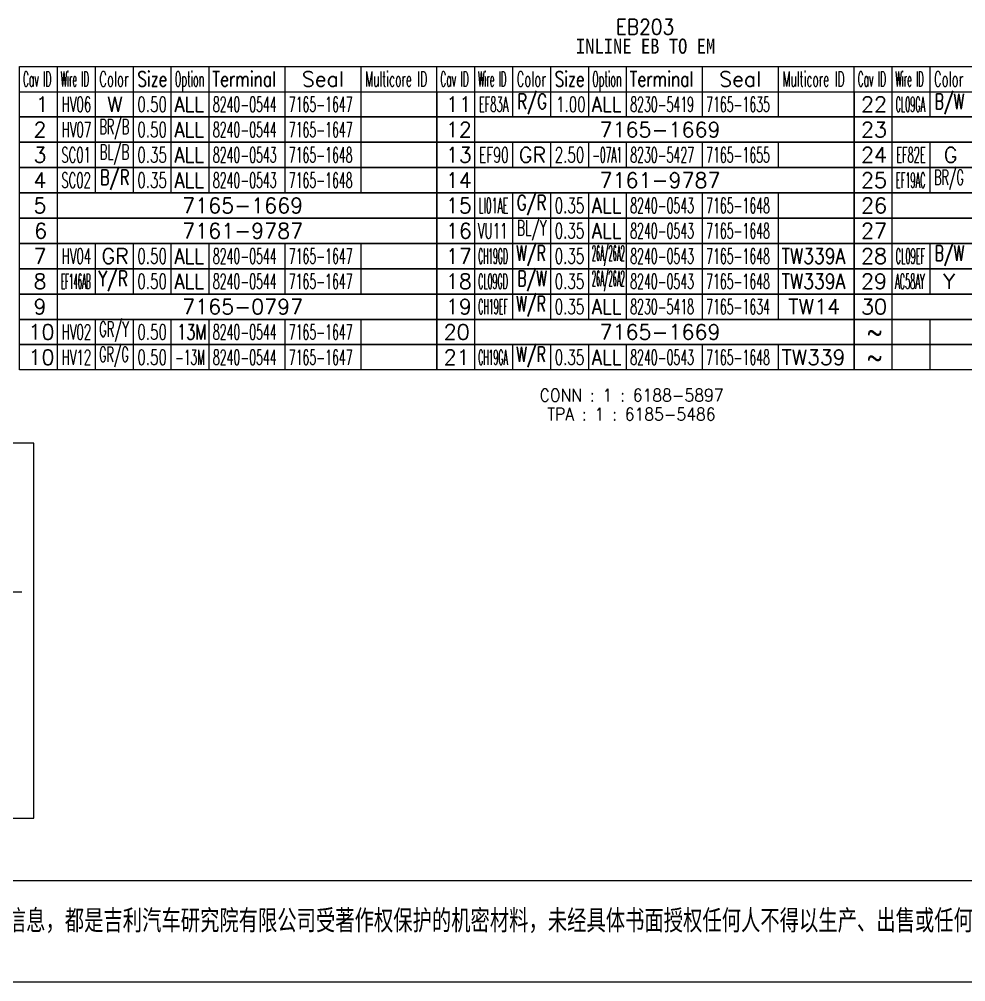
# Model space of a CAD drawing. Header units: inches. Extents: x 47316 to 59086, y 3141 to 11743.
# Drawn here: x 53697 to 53884, y 9458.1 to 9648.3 of the extents above; entities that cross this region are included whole.
import ezdxf

# ---------------------------------------------------------------- set-up
doc = ezdxf.new("R2010")
doc.units = ezdxf.units.IN
doc.header["$MEASUREMENT"] = 0
doc.styles.add('MtX_FangSong_GB2312', font='')
doc.styles.get("Standard").update_dxf_attribs({"font": ''})
doc.styles.get('MtX_FangSong_GB2312').set_extended_font_data('FangSong_GB2312')
doc.styles.get('Standard').set_extended_font_data('SimSun')

msp = doc.modelspace()

# ---------------------------------------------------------------- linework, layer by layer
at = {"color": 0, "linetype": 'Continuous', "lineweight": 15}
for p, q in [((53697.02, 9639.02), (53944.52, 9639.02)), ((53697.02, 9634.02), (53697.02, 9639.02)), ((53697.02, 9634.02), (53944.52, 9634.02))]:
    msp.add_line(p, q, dxfattribs=at)
at = {"color": 7, "linetype": 'Continuous', "lineweight": 15}
for p, q in [((53704.52, 9634.02), (53704.52, 9639.02)), ((53712.02, 9634.02), (53712.02, 9639.02)), ((53719.52, 9634.02), (53719.52, 9639.02)), ((53727.02, 9634.02), (53727.02, 9639.02)), ((53734.52, 9634.02), (53734.52, 9639.02)), ((53749.52, 9634.02), (53749.52, 9639.02)), ((53764.52, 9634.02), (53764.52, 9639.02)), ((53779.52, 9634.02), (53779.52, 9639.02)), ((53787.02, 9634.02), (53787.02, 9639.02)), ((53794.52, 9634.02), (53794.52, 9639.02)), ((53802.02, 9634.02), (53802.02, 9639.02)), ((53809.52, 9634.02), (53809.52, 9639.02)), ((53817.02, 9634.02), (53817.02, 9639.02)), ((53832.02, 9634.02), (53832.02, 9639.02)), ((53847.02, 9634.02), (53847.02, 9639.02)), ((53862.02, 9634.02), (53862.02, 9639.02)), ((53869.52, 9634.02), (53869.52, 9639.02)), ((53877.02, 9634.02), (53877.02, 9639.02))]:
    msp.add_line(p, q, dxfattribs=at)
at = {"color": 102, "linetype": 'Continuous', "lineweight": 15}
for p, q in [((53704.52, 9629.02), (53704.52, 9634.02)), ((53712.02, 9629.02), (53712.02, 9634.02)), ((53719.52, 9629.02), (53719.52, 9634.02)), ((53727.02, 9629.02), (53727.02, 9634.02)), ((53734.52, 9629.02), (53734.52, 9634.02)), ((53749.52, 9629.02), (53749.52, 9634.02)), ((53764.52, 9629.02), (53764.52, 9634.02)), ((53787.02, 9629.02), (53787.02, 9634.02)), ((53794.52, 9629.02), (53794.52, 9634.02)), ((53802.02, 9629.02), (53802.02, 9634.02)), ((53809.52, 9629.02), (53809.52, 9634.02)), ((53817.02, 9629.02), (53817.02, 9634.02)), ((53832.02, 9629.02), (53832.02, 9634.02)), ((53847.02, 9629.02), (53847.02, 9634.02)), ((53869.52, 9629.02), (53869.52, 9634.02)), ((53877.02, 9629.02), (53877.02, 9634.02)), ((53704.52, 9624.02), (53704.52, 9629.02)), ((53712.02, 9624.02), (53712.02, 9629.02)), ((53719.52, 9624.02), (53719.52, 9629.02)), ((53727.02, 9624.02), (53727.02, 9629.02)), ((53734.52, 9624.02), (53734.52, 9629.02)), ((53749.52, 9624.02), (53749.52, 9629.02)), ((53764.52, 9624.02), (53764.52, 9629.02)), ((53787.02, 9624.02), (53787.02, 9629.02)), ((53869.52, 9624.02), (53869.52, 9629.02)), ((53704.52, 9619.02), (53704.52, 9624.02)), ((53712.02, 9619.02), (53712.02, 9624.02)), ((53719.52, 9619.02), (53719.52, 9624.02)), ((53727.02, 9619.02), (53727.02, 9624.02)), ((53734.52, 9619.02), (53734.52, 9624.02)), ((53749.52, 9619.02), (53749.52, 9624.02)), ((53764.52, 9619.02), (53764.52, 9624.02)), ((53787.02, 9619.02), (53787.02, 9624.02)), ((53794.52, 9619.02), (53794.52, 9624.02)), ((53802.02, 9619.02), (53802.02, 9624.02)), ((53809.52, 9619.02), (53809.52, 9624.02)), ((53817.02, 9619.02), (53817.02, 9624.02)), ((53832.02, 9619.02), (53832.02, 9624.02)), ((53847.02, 9619.02), (53847.02, 9624.02)), ((53869.52, 9619.02), (53869.52, 9624.02)), ((53877.02, 9619.02), (53877.02, 9624.02)), ((53704.52, 9614.02), (53704.52, 9619.02)), ((53712.02, 9614.02), (53712.02, 9619.02)), ((53719.52, 9614.02), (53719.52, 9619.02)), ((53727.02, 9614.02), (53727.02, 9619.02)), ((53734.52, 9614.02), (53734.52, 9619.02)), ((53749.52, 9614.02), (53749.52, 9619.02)), ((53764.52, 9614.02), (53764.52, 9619.02)), ((53787.02, 9614.02), (53787.02, 9619.02)), ((53869.52, 9614.02), (53869.52, 9619.02)), ((53877.02, 9614.02), (53877.02, 9619.02)), ((53704.52, 9609.02), (53704.52, 9614.02)), ((53787.02, 9609.02), (53787.02, 9614.02)), ((53794.52, 9609.02), (53794.52, 9614.02)), ((53802.02, 9609.02), (53802.02, 9614.02)), ((53809.52, 9609.02), (53809.52, 9614.02)), ((53817.02, 9609.02), (53817.02, 9614.02)), ((53832.02, 9609.02), (53832.02, 9614.02)), ((53847.02, 9609.02), (53847.02, 9614.02)), ((53869.52, 9609.02), (53869.52, 9614.02)), ((53704.52, 9604.02), (53704.52, 9609.02)), ((53787.02, 9604.02), (53787.02, 9609.02)), ((53794.52, 9604.02), (53794.52, 9609.02)), ((53802.02, 9604.02), (53802.02, 9609.02)), ((53809.52, 9604.02), (53809.52, 9609.02)), ((53817.02, 9604.02), (53817.02, 9609.02)), ((53832.02, 9604.02), (53832.02, 9609.02)), ((53847.02, 9604.02), (53847.02, 9609.02)), ((53869.52, 9604.02), (53869.52, 9609.02)), ((53704.52, 9599.02), (53704.52, 9604.02)), ((53712.02, 9599.02), (53712.02, 9604.02)), ((53719.52, 9599.02), (53719.52, 9604.02)), ((53727.02, 9599.02), (53727.02, 9604.02)), ((53734.52, 9599.02), (53734.52, 9604.02)), ((53749.52, 9599.02), (53749.52, 9604.02)), ((53764.52, 9599.02), (53764.52, 9604.02)), ((53787.02, 9599.02), (53787.02, 9604.02)), ((53794.52, 9599.02), (53794.52, 9604.02)), ((53802.02, 9599.02), (53802.02, 9604.02)), ((53809.52, 9599.02), (53809.52, 9604.02)), ((53817.02, 9599.02), (53817.02, 9604.02)), ((53832.02, 9599.02), (53832.02, 9604.02)), ((53847.02, 9599.02), (53847.02, 9604.02)), ((53869.52, 9599.02), (53869.52, 9604.02)), ((53877.02, 9599.02), (53877.02, 9604.02)), ((53704.52, 9594.02), (53704.52, 9599.02)), ((53712.02, 9594.02), (53712.02, 9599.02)), ((53719.52, 9594.02), (53719.52, 9599.02)), ((53727.02, 9594.02), (53727.02, 9599.02)), ((53734.52, 9594.02), (53734.52, 9599.02)), ((53749.52, 9594.02), (53749.52, 9599.02)), ((53764.52, 9594.02), (53764.52, 9599.02)), ((53787.02, 9594.02), (53787.02, 9599.02)), ((53794.52, 9594.02), (53794.52, 9599.02)), ((53802.02, 9594.02), (53802.02, 9599.02)), ((53809.52, 9594.02), (53809.52, 9599.02)), ((53817.02, 9594.02), (53817.02, 9599.02)), ((53832.02, 9594.02), (53832.02, 9599.02)), ((53847.02, 9594.02), (53847.02, 9599.02)), ((53869.52, 9594.02), (53869.52, 9599.02)), ((53877.02, 9594.02), (53877.02, 9599.02)), ((53704.52, 9589.02), (53704.52, 9594.02)), ((53787.02, 9589.02), (53787.02, 9594.02)), ((53794.52, 9589.02), (53794.52, 9594.02)), ((53802.02, 9589.02), (53802.02, 9594.02)), ((53809.52, 9589.02), (53809.52, 9594.02)), ((53817.02, 9589.02), (53817.02, 9594.02)), ((53832.02, 9589.02), (53832.02, 9594.02)), ((53847.02, 9589.02), (53847.02, 9594.02)), ((53869.52, 9589.02), (53869.52, 9594.02)), ((53704.52, 9584.02), (53704.52, 9589.02)), ((53712.02, 9584.02), (53712.02, 9589.02)), ((53719.52, 9584.02), (53719.52, 9589.02)), ((53727.02, 9584.02), (53727.02, 9589.02)), ((53734.52, 9584.02), (53734.52, 9589.02)), ((53749.52, 9584.02), (53749.52, 9589.02)), ((53764.52, 9584.02), (53764.52, 9589.02)), ((53787.02, 9584.02), (53787.02, 9589.02)), ((53869.52, 9584.02), (53869.52, 9589.02)), ((53877.02, 9584.02), (53877.02, 9589.02)), ((53704.52, 9579.02), (53704.52, 9584.02)), ((53712.02, 9579.02), (53712.02, 9584.02)), ((53719.52, 9579.02), (53719.52, 9584.02)), ((53727.02, 9579.02), (53727.02, 9584.02)), ((53734.52, 9579.02), (53734.52, 9584.02)), ((53749.52, 9579.02), (53749.52, 9584.02)), ((53764.52, 9579.02), (53764.52, 9584.02)), ((53787.02, 9579.02), (53787.02, 9584.02)), ((53794.52, 9579.02), (53794.52, 9584.02)), ((53802.02, 9579.02), (53802.02, 9584.02)), ((53809.52, 9579.02), (53809.52, 9584.02)), ((53817.02, 9579.02), (53817.02, 9584.02)), ((53832.02, 9579.02), (53832.02, 9584.02)), ((53847.02, 9579.02), (53847.02, 9584.02)), ((53869.52, 9579.02), (53869.52, 9584.02)), ((53877.02, 9579.02), (53877.02, 9584.02))]:
    msp.add_line(p, q, dxfattribs=at)
at = {"color": 0, "lineweight": 15}
for p, q in [((53699.81, 9564.56), (53632.11, 9564.56)), ((53699.81, 9490.44), (53699.81, 9564.56)), ((53682.28, 9535.15), (53697.48, 9535.15)), ((53632.11, 9490.44), (53699.81, 9490.44)), ((50267.93, 9478.08), (57367.93, 9478.08)), ((50247.93, 9458.08), (57387.93, 9458.08))]:
    msp.add_line(p, q, dxfattribs=at)
at = {"color": 0, "linetype": 'Continuous', "lineweight": 15}
for points in [[(53697.02, 9629.02), (53697.02, 9634.02), (53779.52, 9634.02), (53779.52, 9629.02)], [(53779.52, 9629.02), (53779.52, 9634.02), (53862.02, 9634.02), (53862.02, 9629.02)], [(53862.02, 9629.02), (53862.02, 9634.02), (53944.52, 9634.02), (53944.52, 9629.02)], [(53697.02, 9624.02), (53697.02, 9629.02), (53779.52, 9629.02), (53779.52, 9624.02)], [(53779.52, 9624.02), (53779.52, 9629.02), (53862.02, 9629.02), (53862.02, 9624.02)], [(53862.02, 9624.02), (53862.02, 9629.02), (53944.52, 9629.02), (53944.52, 9624.02)], [(53697.02, 9619.02), (53697.02, 9624.02), (53779.52, 9624.02), (53779.52, 9619.02)], [(53779.52, 9619.02), (53779.52, 9624.02), (53862.02, 9624.02), (53862.02, 9619.02)], [(53862.02, 9619.02), (53862.02, 9624.02), (53944.52, 9624.02), (53944.52, 9619.02)], [(53697.02, 9614.02), (53697.02, 9619.02), (53779.52, 9619.02), (53779.52, 9614.02)], [(53779.52, 9614.02), (53779.52, 9619.02), (53862.02, 9619.02), (53862.02, 9614.02)], [(53862.02, 9614.02), (53862.02, 9619.02), (53944.52, 9619.02), (53944.52, 9614.02)], [(53697.02, 9609.02), (53697.02, 9614.02), (53779.52, 9614.02), (53779.52, 9609.02)], [(53779.52, 9609.02), (53779.52, 9614.02), (53862.02, 9614.02), (53862.02, 9609.02)], [(53862.02, 9609.02), (53862.02, 9614.02), (53944.52, 9614.02), (53944.52, 9609.02)], [(53697.02, 9604.02), (53697.02, 9609.02), (53779.52, 9609.02), (53779.52, 9604.02)], [(53779.52, 9604.02), (53779.52, 9609.02), (53862.02, 9609.02), (53862.02, 9604.02)], [(53862.02, 9604.02), (53862.02, 9609.02), (53944.52, 9609.02), (53944.52, 9604.02)], [(53697.02, 9599.02), (53697.02, 9604.02), (53779.52, 9604.02), (53779.52, 9599.02)], [(53779.52, 9599.02), (53779.52, 9604.02), (53862.02, 9604.02), (53862.02, 9599.02)], [(53862.02, 9599.02), (53862.02, 9604.02), (53944.52, 9604.02), (53944.52, 9599.02)], [(53697.02, 9594.02), (53697.02, 9599.02), (53779.52, 9599.02), (53779.52, 9594.02)], [(53779.52, 9594.02), (53779.52, 9599.02), (53862.02, 9599.02), (53862.02, 9594.02)], [(53862.02, 9594.02), (53862.02, 9599.02), (53944.52, 9599.02), (53944.52, 9594.02)], [(53697.02, 9589.02), (53697.02, 9594.02), (53779.52, 9594.02), (53779.52, 9589.02)], [(53779.52, 9589.02), (53779.52, 9594.02), (53862.02, 9594.02), (53862.02, 9589.02)], [(53862.02, 9589.02), (53862.02, 9594.02), (53944.52, 9594.02), (53944.52, 9589.02)], [(53697.02, 9584.02), (53697.02, 9589.02), (53779.52, 9589.02), (53779.52, 9584.02)], [(53779.52, 9584.02), (53779.52, 9589.02), (53862.02, 9589.02), (53862.02, 9584.02)], [(53862.02, 9584.02), (53862.02, 9589.02), (53944.52, 9589.02), (53944.52, 9584.02)], [(53697.02, 9579.02), (53697.02, 9584.02), (53779.52, 9584.02), (53779.52, 9579.02)], [(53779.52, 9579.02), (53779.52, 9584.02), (53862.02, 9584.02), (53862.02, 9579.02)], [(53862.02, 9579.02), (53862.02, 9584.02), (53944.52, 9584.02), (53944.52, 9579.02)]]:
    msp.add_lwpolyline(points, close=True, dxfattribs=at)

# ---------------------------------------------------------------- texts
at = {"color": 0, "lineweight": 15, "style": 'MtX_FangSong_GB2312', "width": 0.7}
msp.add_text('此图表和这里任何其他信息，都是吉利汽车研究院有限公司受著作权保护的机密材料，未经具体书面授权任何人不得以生产、出售或任何其他原因为目的，披露、出借、复制或使用这些材料。', height=4, dxfattribs=at).set_placement((53656.31, 9468.26))
at = {"color": 6, "linetype": 'Continuous', "lineweight": 20, "char_height": 3, "attachment_point": 1}
for s, insert, width in [('\\Fromans.shx;\\W0.9000000000;\\T1.0000000000;\\o\\lEB203', (53814.85, 9648.34), 12.8571), ('\\f黑体|b0|i0|c1|p0;\\W0.9000000000;\\T1.0000000000;\\o\\lINLINE EB TO EM', (53806.98, 9644.52), 29.1236)]:
    msp.add_mtext(s, dxfattribs=dict(at, insert=insert, width=width))
at = {"color": 7, "linetype": 'Continuous', "lineweight": 15, "char_height": 3, "attachment_point": 1}
for s, insert, width in [('\\Fromans.shx;\\W0.4292452830;\\T1.0000000000;\\o\\lCav ID', (53697.7, 9638.02), 6.5), ('\\Fromans.shx;\\W0.4026548673;\\T1.0000000000;\\o\\lWire ID', (53705.13, 9638.02), 6.5), ('\\Fromans.shx;\\W0.5687500000;\\T1.0000000000;\\o\\lColor', (53712.76, 9638.02), 6.5), ('\\Fromans.shx;\\W0.7222222222;\\T1.0000000000;\\o\\lSize', (53720.33, 9638.02), 6.5), ('\\Fromans.shx;\\W0.4595959596;\\T1.0000000000;\\o\\lOption', (53727.71, 9638.02), 6.5), ('\\Fromans.shx;\\W0.7480916031;\\T1.0000000000;\\o\\lTerminal', (53735.12, 9638.02), 14), ('\\Fromans.shx;\\W1.0000000000;\\T1.0000000000;\\o\\lSeal', (53752.8, 9638.02), 9.2857), ('\\Fromans.shx;\\W0.5185185185;\\T1.0000000000;\\o\\lMulticore ID', (53765.31, 9638.02), 14), ('\\Fromans.shx;\\W0.4292452830;\\T1.0000000000;\\o\\lCav ID', (53780.2, 9638.02), 6.5), ('\\Fromans.shx;\\W0.4026548673;\\T1.0000000000;\\o\\lWire ID', (53787.63, 9638.02), 6.5), ('\\Fromans.shx;\\W0.5687500000;\\T1.0000000000;\\o\\lColor', (53795.26, 9638.02), 6.5), ('\\Fromans.shx;\\W0.7222222222;\\T1.0000000000;\\o\\lSize', (53802.83, 9638.02), 6.5), ('\\Fromans.shx;\\W0.4595959596;\\T1.0000000000;\\o\\lOption', (53810.21, 9638.02), 6.5), ('\\Fromans.shx;\\W0.7480916031;\\T1.0000000000;\\o\\lTerminal', (53817.62, 9638.02), 14), ('\\Fromans.shx;\\W1.0000000000;\\T1.0000000000;\\o\\lSeal', (53835.3, 9638.02), 9.2857), ('\\Fromans.shx;\\W0.5185185185;\\T1.0000000000;\\o\\lMulticore ID', (53847.81, 9638.02), 14), ('\\Fromans.shx;\\W0.4292452830;\\T1.0000000000;\\o\\lCav ID', (53862.7, 9638.02), 6.5), ('\\Fromans.shx;\\W0.4026548673;\\T1.0000000000;\\o\\lWire ID', (53870.13, 9638.02), 6.5), ('\\Fromans.shx;\\W0.5687500000;\\T1.0000000000;\\o\\lColor', (53877.76, 9638.02), 6.5), ('\\Fromans.shx;\\W1.0000000000;\\T1.0000000000;\\o\\l1', (53700.2, 9633.02), 2.8571), ('\\Fromans.shx;\\W1.0000000000;\\T1.0000000000;\\o\\l11', (53781.27, 9633.02), 5.7143), ('\\Fromans.shx;\\W1.0000000000;\\T1.0000000000;\\o\\l22', (53863.34, 9633.02), 5.7143), ('\\Fromans.shx;\\W1.0000000000;\\T1.0000000000;\\o\\l2', (53699.77, 9628.02), 2.8571), ('\\Fromans.shx;\\W1.0000000000;\\T1.0000000000;\\o\\l12', (53781.27, 9628.02), 5.7143), ('\\Fromans.shx;\\W1.0000000000;\\T1.0000000000;\\o\\l23', (53863.34, 9628.02), 5.7143), ('\\Fromans.shx;\\W1.0000000000;\\T1.0000000000;\\o\\l3', (53699.77, 9623.02), 2.8571), ('\\Fromans.shx;\\W1.0000000000;\\T1.0000000000;\\o\\l13', (53781.27, 9623.02), 5.7143), ('\\Fromans.shx;\\W1.0000000000;\\T1.0000000000;\\o\\l24', (53863.34, 9623.02), 5.7143), ('\\Fromans.shx;\\W1.0000000000;\\T1.0000000000;\\o\\l4', (53699.77, 9618.02), 2.8571), ('\\Fromans.shx;\\W1.0000000000;\\T1.0000000000;\\o\\l14', (53781.27, 9618.02), 5.7143), ('\\Fromans.shx;\\W1.0000000000;\\T1.0000000000;\\o\\l25', (53863.34, 9618.02), 5.7143), ('\\Fromans.shx;\\W1.0000000000;\\T1.0000000000;\\o\\l5', (53699.77, 9613.02), 2.8571), ('\\Fromans.shx;\\W1.0000000000;\\T1.0000000000;\\o\\l15', (53781.27, 9613.02), 5.7143), ('\\Fromans.shx;\\W1.0000000000;\\T1.0000000000;\\o\\l26', (53863.34, 9613.02), 5.7143), ('\\Fromans.shx;\\W1.0000000000;\\T1.0000000000;\\o\\l6', (53699.91, 9608.02), 2.8571), ('\\Fromans.shx;\\W1.0000000000;\\T1.0000000000;\\o\\l16', (53781.27, 9608.02), 5.7143), ('\\Fromans.shx;\\W1.0000000000;\\T1.0000000000;\\o\\l27', (53863.34, 9608.02), 5.7143), ('\\Fromans.shx;\\W1.0000000000;\\T1.0000000000;\\o\\l7', (53699.77, 9603.02), 2.8571), ('\\Fromans.shx;\\W1.0000000000;\\T1.0000000000;\\o\\l17', (53781.27, 9603.02), 5.7143), ('\\Fromans.shx;\\W1.0000000000;\\T1.0000000000;\\o\\l28', (53863.34, 9603.02), 5.7143), ('\\Fromans.shx;\\W1.0000000000;\\T1.0000000000;\\o\\l8', (53699.77, 9598.02), 2.8571), ('\\Fromans.shx;\\W1.0000000000;\\T1.0000000000;\\o\\l18', (53781.27, 9598.02), 5.7143), ('\\Fromans.shx;\\W1.0000000000;\\T1.0000000000;\\o\\l29', (53863.34, 9598.02), 5.7143), ('\\Fromans.shx;\\W1.0000000000;\\T1.0000000000;\\o\\l9', (53699.77, 9593.02), 2.8571), ('\\Fromans.shx;\\W1.0000000000;\\T1.0000000000;\\o\\l19', (53781.27, 9593.02), 5.7143), ('\\Fromans.shx;\\W1.0000000000;\\T1.0000000000;\\o\\l30', (53863.34, 9593.02), 5.7143), ('\\Fromans.shx;\\W1.0000000000;\\T1.0000000000;\\o\\l10', (53698.77, 9588.02), 5.7143), ('\\Fromans.shx;\\W1.0000000000;\\T1.0000000000;\\o\\l20', (53780.84, 9588.02), 5.7143), ('\\Fromans.shx;\\W1.0000000000;\\T1.0000000000;\\o\\l~', (53864.48, 9588.02), 3.7143), ('\\Fromans.shx;\\W1.0000000000;\\T1.0000000000;\\o\\l10', (53698.77, 9583.02), 5.7143), ('\\Fromans.shx;\\W1.0000000000;\\T1.0000000000;\\o\\l21', (53780.84, 9583.02), 5.7143), ('\\Fromans.shx;\\W1.0000000000;\\T1.0000000000;\\o\\l~', (53864.48, 9583.02), 3.7143)]:
    msp.add_mtext(s, dxfattribs=dict(at, insert=insert, width=width))
at = {"color": 21, "linetype": 'Continuous', "lineweight": 15, "char_height": 3, "attachment_point": 1}
for s, insert, width in [('\\Fromans.shx;\\W0.5687500000;\\T1.0000000000;\\o\\lHV06', (53705.34, 9633.02), 6.5), ('\\Fromans.shx;\\W0.6500000000;\\T1.0000000000;\\o\\l0.50', (53720.3, 9633.02), 6.5), ('\\Fromans.shx;\\W0.5268817204;\\T1.0000000000;\\o\\l8240-0544', (53735.24, 9633.02), 14), ('\\Fromans.shx;\\W0.4789473684;\\T1.0000000000;\\o\\lEF83A', (53787.79, 9633.02), 6.5), ('\\Fromans.shx;\\W0.6500000000;\\T1.0000000000;\\o\\l1.00', (53803.07, 9633.02), 6.5), ('\\Fromans.shx;\\W0.5268817204;\\T1.0000000000;\\o\\l8230-5419', (53817.74, 9633.02), 14), ('\\Fromans.shx;\\W0.3888888889;\\T1.0000000000;\\o\\lCL09GA', (53870.18, 9633.02), 6.5), ('\\Fromans.shx;\\W0.5687500000;\\T1.0000000000;\\o\\lHV07', (53705.34, 9628.02), 6.5), ('\\Fromans.shx;\\W0.6500000000;\\T1.0000000000;\\o\\l0.50', (53720.3, 9628.02), 6.5), ('\\Fromans.shx;\\W0.5268817204;\\T1.0000000000;\\o\\l8240-0544', (53735.24, 9628.02), 14), ('\\Fromans.shx;\\W1.0000000000;\\T1.0000000000;\\o\\l7165-1669', (53811.66, 9628.02), 26.5714), ('\\Fromans.shx;\\W0.5617283951;\\T1.0000000000;\\o\\lSC01', (53705.26, 9623.02), 6.5), ('\\Fromans.shx;\\W0.6500000000;\\T1.0000000000;\\o\\l0.35', (53720.3, 9623.02), 6.5), ('\\Fromans.shx;\\W0.5268817204;\\T1.0000000000;\\o\\l8240-0543', (53735.24, 9623.02), 14), ('\\Fromans.shx;\\W0.5909090909;\\T1.0000000000;\\o\\lEF90', (53787.86, 9623.02), 6.5), ('\\Fromans.shx;\\W0.6500000000;\\T1.0000000000;\\o\\l2.50', (53802.8, 9623.02), 6.5), ('\\Fromans.shx;\\W0.5268817204;\\T1.0000000000;\\o\\l8230-5427', (53817.74, 9623.02), 14), ('\\Fromans.shx;\\W0.4739583333;\\T1.0000000000;\\o\\lEF82E', (53870.29, 9623.02), 6.5), ('\\Fromans.shx;\\W0.5617283951;\\T1.0000000000;\\o\\lSC02', (53705.26, 9618.02), 6.5), ('\\Fromans.shx;\\W0.6500000000;\\T1.0000000000;\\o\\l0.35', (53720.3, 9618.02), 6.5), ('\\Fromans.shx;\\W0.5268817204;\\T1.0000000000;\\o\\l8240-0543', (53735.24, 9618.02), 14), ('\\Fromans.shx;\\W1.0000000000;\\T1.0000000000;\\o\\l7161-9787', (53811.66, 9618.02), 26.5714), ('\\Fromans.shx;\\W0.3922413793;\\T1.0000000000;\\o\\lEF19AC', (53870.24, 9618.02), 6.5), ('\\Fromans.shx;\\W1.0000000000;\\T1.0000000000;\\o\\l7165-1669', (53729.16, 9613.02), 26.5714), ('\\Fromans.shx;\\W0.4460784314;\\T1.0000000000;\\o\\lLI01AE', (53787.77, 9613.02), 6.5), ('\\Fromans.shx;\\W0.6500000000;\\T1.0000000000;\\o\\l0.35', (53802.8, 9613.02), 6.5), ('\\Fromans.shx;\\W0.5268817204;\\T1.0000000000;\\o\\l8240-0543', (53817.74, 9613.02), 14), ('\\Fromans.shx;\\W1.0000000000;\\T1.0000000000;\\o\\l7161-9787', (53729.16, 9608.02), 26.5714), ('\\Fromans.shx;\\W0.5687500000;\\T1.0000000000;\\o\\lVU11', (53787.6, 9608.02), 6.5), ('\\Fromans.shx;\\W0.6500000000;\\T1.0000000000;\\o\\l0.35', (53802.8, 9608.02), 6.5), ('\\Fromans.shx;\\W0.5268817204;\\T1.0000000000;\\o\\l8240-0543', (53817.74, 9608.02), 14), ('\\Fromans.shx;\\W0.5687500000;\\T1.0000000000;\\o\\lHV04', (53705.34, 9603.02), 6.5), ('\\Fromans.shx;\\W0.6500000000;\\T1.0000000000;\\o\\l0.50', (53720.3, 9603.02), 6.5), ('\\Fromans.shx;\\W0.5268817204;\\T1.0000000000;\\o\\l8240-0544', (53735.24, 9603.02), 14), ('\\Fromans.shx;\\W0.3640000000;\\T1.0000000000;\\o\\lCH19GD', (53787.67, 9603.02), 6.5), ('\\Fromans.shx;\\W0.6500000000;\\T1.0000000000;\\o\\l0.35', (53802.8, 9603.02), 6.5), ('\\Fromans.shx;\\W0.5268817204;\\T1.0000000000;\\o\\l8240-0543', (53817.74, 9603.02), 14), ('\\Fromans.shx;\\W0.8305084746;\\T1.0000000000;\\o\\lTW339A', (53847.64, 9603.02), 14), ('\\Fromans.shx;\\W0.3956521739;\\T1.0000000000;\\o\\lCL09EF', (53870.19, 9603.02), 6.5), ('\\Fromans.shx;\\W0.3345588235;\\T1.0000000000;\\o\\lEF146AB', (53705.21, 9598.02), 6.5), ('\\Fromans.shx;\\W0.6500000000;\\T1.0000000000;\\o\\l0.50', (53720.3, 9598.02), 6.5), ('\\Fromans.shx;\\W0.5268817204;\\T1.0000000000;\\o\\l8240-0544', (53735.24, 9598.02), 14), ('\\Fromans.shx;\\W0.3791666667;\\T1.0000000000;\\o\\lCL09GD', (53787.68, 9598.02), 6.5), ('\\Fromans.shx;\\W0.6500000000;\\T1.0000000000;\\o\\l0.35', (53802.8, 9598.02), 6.5), ('\\Fromans.shx;\\W0.5268817204;\\T1.0000000000;\\o\\l8240-0543', (53817.74, 9598.02), 14), ('\\Fromans.shx;\\W0.8305084746;\\T1.0000000000;\\o\\lTW339A', (53847.64, 9598.02), 14), ('\\Fromans.shx;\\W0.3956521739;\\T1.0000000000;\\o\\lAC58AY', (53870.07, 9598.02), 6.5), ('\\Fromans.shx;\\W1.0000000000;\\T1.0000000000;\\o\\l7165-0797', (53729.16, 9593.02), 26.5714), ('\\Fromans.shx;\\W0.3791666667;\\T1.0000000000;\\o\\lCH19EF', (53787.68, 9593.02), 6.5), ('\\Fromans.shx;\\W0.6500000000;\\T1.0000000000;\\o\\l0.35', (53802.8, 9593.02), 6.5), ('\\Fromans.shx;\\W0.5268817204;\\T1.0000000000;\\o\\l8230-5418', (53817.74, 9593.02), 14), ('\\Fromans.shx;\\W1.0000000000;\\T1.0000000000;\\o\\lTW14', (53848.95, 9593.02), 11.4286), ('\\Fromans.shx;\\W0.5687500000;\\T1.0000000000;\\o\\lHV02', (53705.34, 9588.02), 6.5), ('\\Fromans.shx;\\W0.6500000000;\\T1.0000000000;\\o\\l0.50', (53720.3, 9588.02), 6.5), ('\\Fromans.shx;\\W0.5268817204;\\T1.0000000000;\\o\\l8240-0544', (53735.24, 9588.02), 14), ('\\Fromans.shx;\\W1.0000000000;\\T1.0000000000;\\o\\l7165-1669', (53811.66, 9588.02), 26.5714), ('\\Fromans.shx;\\W0.5687500000;\\T1.0000000000;\\o\\lHV12', (53705.34, 9583.02), 6.5), ('\\Fromans.shx;\\W0.6500000000;\\T1.0000000000;\\o\\l0.50', (53720.3, 9583.02), 6.5), ('\\Fromans.shx;\\W0.5268817204;\\T1.0000000000;\\o\\l8240-0544', (53735.24, 9583.02), 14), ('\\Fromans.shx;\\W0.3729508197;\\T1.0000000000;\\o\\lCH19GA', (53787.68, 9583.02), 6.5), ('\\Fromans.shx;\\W0.6500000000;\\T1.0000000000;\\o\\l0.35', (53802.8, 9583.02), 6.5), ('\\Fromans.shx;\\W0.5268817204;\\T1.0000000000;\\o\\l8240-0543', (53817.74, 9583.02), 14), ('\\Fromans.shx;\\W0.9800000000;\\T1.0000000000;\\o\\lTW339', (53847.66, 9583.02), 14)]:
    msp.add_mtext(s, dxfattribs=dict(at, insert=insert, width=width))
at = {"color": 140, "linetype": 'Continuous', "lineweight": 15, "char_height": 3, "attachment_point": 1}
for s, insert, width in [('\\Fromans.shx;\\W1.0000000000;\\T1.0000000000;\\o\\lW', (53714.34, 9633.02), 3.4286), ('\\Fromans.shx;\\W0.8750000000;\\T1.0000000000;\\o\\lALL', (53727.64, 9633.02), 6.5), ('\\Fromans.shx;\\W0.5268817204;\\T1.0000000000;\\o\\l7165-1647', (53750.24, 9633.02), 14), ('\\Fromans.shx;\\W0.7109375000;\\T1.0000000000;\\o\\lR/G', (53795.42, 9633.59), 6.5), ('\\Fromans.shx;\\W0.8750000000;\\T1.0000000000;\\o\\lALL', (53810.14, 9633.02), 6.5), ('\\Fromans.shx;\\W0.5268817204;\\T1.0000000000;\\o\\l7165-1635', (53832.74, 9633.02), 14), ('\\Fromans.shx;\\W0.6791044776;\\T1.0000000000;\\o\\lB/W', (53877.91, 9633.59), 6.5), ('\\Fromans.shx;\\W0.5352941176;\\T1.0000000000;\\o\\lBR/B', (53712.82, 9628.59), 6.5), ('\\Fromans.shx;\\W0.8750000000;\\T1.0000000000;\\o\\lALL', (53727.64, 9628.02), 6.5), ('\\Fromans.shx;\\W0.5268817204;\\T1.0000000000;\\o\\l7165-1647', (53750.24, 9628.02), 14), ('\\Fromans.shx;\\W0.5617283951;\\T1.0000000000;\\o\\lBL/B', (53712.84, 9623.59), 6.5), ('\\Fromans.shx;\\W0.8750000000;\\T1.0000000000;\\o\\lALL', (53727.64, 9623.02), 6.5), ('\\Fromans.shx;\\W0.5268817204;\\T1.0000000000;\\o\\l7165-1648', (53750.24, 9623.02), 14), ('\\Fromans.shx;\\W1.0000000000;\\T1.0000000000;\\o\\lGR', (53795.7, 9623.02), 6), ('\\Fromans.shx;\\W0.4375000000;\\T1.0000000000;\\o\\l-07A1', (53810.27, 9623.02), 6.5), ('\\Fromans.shx;\\W0.5268817204;\\T1.0000000000;\\o\\l7165-1655', (53832.74, 9623.02), 14), ('\\Fromans.shx;\\W1.0000000000;\\T1.0000000000;\\o\\lG', (53879.7, 9623.02), 3), ('\\Fromans.shx;\\W0.7109375000;\\T1.0000000000;\\o\\lB/R', (53712.92, 9618.59), 6.5), ('\\Fromans.shx;\\W0.8750000000;\\T1.0000000000;\\o\\lALL', (53727.64, 9618.02), 6.5), ('\\Fromans.shx;\\W0.5268817204;\\T1.0000000000;\\o\\l7165-1648', (53750.24, 9618.02), 14), ('\\Fromans.shx;\\W0.5352941176;\\T1.0000000000;\\o\\lBR/G', (53877.82, 9618.59), 6.5), ('\\Fromans.shx;\\W0.7109375000;\\T1.0000000000;\\o\\lG/R', (53795.32, 9613.59), 6.5), ('\\Fromans.shx;\\W0.8750000000;\\T1.0000000000;\\o\\lALL', (53810.14, 9613.02), 6.5), ('\\Fromans.shx;\\W0.5268817204;\\T1.0000000000;\\o\\l7165-1648', (53832.74, 9613.02), 14), ('\\Fromans.shx;\\W0.5833333333;\\T1.0000000000;\\o\\lBL/Y', (53795.35, 9608.59), 6.5), ('\\Fromans.shx;\\W0.8750000000;\\T1.0000000000;\\o\\lALL', (53810.14, 9608.02), 6.5), ('\\Fromans.shx;\\W0.5268817204;\\T1.0000000000;\\o\\l7165-1648', (53832.74, 9608.02), 14), ('\\Fromans.shx;\\W0.6791044776;\\T1.0000000000;\\o\\lW/R', (53795.21, 9603.59), 6.5), ('\\Fromans.shx;\\W0.2879746835;\\T1.0000000000;\\o\\l26A/26A2', (53810.14, 9603.59), 6.5), ('\\Fromans.shx;\\W0.6791044776;\\T1.0000000000;\\o\\lB/W', (53877.91, 9603.59), 6.5), ('\\Fromans.shx;\\W1.0000000000;\\T1.0000000000;\\o\\lGR', (53713.2, 9603.02), 6), ('\\Fromans.shx;\\W0.8750000000;\\T1.0000000000;\\o\\lALL', (53727.64, 9603.02), 6.5), ('\\Fromans.shx;\\W0.5268817204;\\T1.0000000000;\\o\\l7165-1647', (53750.24, 9603.02), 14), ('\\Fromans.shx;\\W0.5268817204;\\T1.0000000000;\\o\\l7165-1648', (53832.74, 9603.02), 14), ('\\Fromans.shx;\\W0.7459016393;\\T1.0000000000;\\o\\lY/R', (53712.62, 9598.59), 6.5), ('\\Fromans.shx;\\W0.6791044776;\\T1.0000000000;\\o\\lB/W', (53795.41, 9598.59), 6.5), ('\\Fromans.shx;\\W0.2879746835;\\T1.0000000000;\\o\\l26A/26A2', (53810.14, 9598.59), 6.5), ('\\Fromans.shx;\\W0.8750000000;\\T1.0000000000;\\o\\lALL', (53727.64, 9598.02), 6.5), ('\\Fromans.shx;\\W0.5268817204;\\T1.0000000000;\\o\\l7165-1647', (53750.24, 9598.02), 14), ('\\Fromans.shx;\\W0.5268817204;\\T1.0000000000;\\o\\l7165-1648', (53832.74, 9598.02), 14), ('\\Fromans.shx;\\W1.0000000000;\\T1.0000000000;\\o\\lY', (53879.62, 9598.02), 2.5714), ('\\Fromans.shx;\\W0.6791044776;\\T1.0000000000;\\o\\lW/R', (53795.21, 9593.59), 6.5), ('\\Fromans.shx;\\W0.8750000000;\\T1.0000000000;\\o\\lALL', (53810.14, 9593.02), 6.5), ('\\Fromans.shx;\\W0.5268817204;\\T1.0000000000;\\o\\l7165-1634', (53832.74, 9593.02), 14), ('\\Fromans.shx;\\W0.5548780488;\\T1.0000000000;\\o\\lGR/Y', (53712.76, 9588.59), 6.5), ('\\Fromans.shx;\\W0.7109375000;\\T1.0000000000;\\o\\l13M', (53728.13, 9588.02), 6.5), ('\\Fromans.shx;\\W0.5268817204;\\T1.0000000000;\\o\\l7165-1647', (53750.24, 9588.02), 14), ('\\Fromans.shx;\\W0.5352941176;\\T1.0000000000;\\o\\lGR/G', (53712.75, 9583.59), 6.5), ('\\Fromans.shx;\\W0.6791044776;\\T1.0000000000;\\o\\lW/R', (53795.21, 9583.59), 6.5), ('\\Fromans.shx;\\W0.5055555556;\\T1.0000000000;\\o\\l-13M', (53727.81, 9583.02), 6.5), ('\\Fromans.shx;\\W0.5268817204;\\T1.0000000000;\\o\\l7165-1647', (53750.24, 9583.02), 14), ('\\Fromans.shx;\\W0.8750000000;\\T1.0000000000;\\o\\lALL', (53810.14, 9583.02), 6.5), ('\\Fromans.shx;\\W0.5268817204;\\T1.0000000000;\\o\\l7165-1648', (53832.74, 9583.02), 14)]:
    msp.add_mtext(s, dxfattribs=dict(at, insert=insert, width=width))
at = {"color": 42, "linetype": 'Continuous', "lineweight": 15, "char_height": 2.5, "attachment_point": 1}
for s, insert, width in [('\\Fromans.shx;\\W0.9000000000;\\T1.0000000000;\\o\\lCONN : 1 : 6188-5897', (53799.82, 9575.27), 42.5357), ('\\Fromans.shx;\\W0.9000000000;\\T1.0000000000;\\o\\lTPA : 1 : 6185-5486', (53801.32, 9571.52), 39.1071)]:
    msp.add_mtext(s, dxfattribs=dict(at, insert=insert, width=width))

doc.saveas('drawing.dxf')
